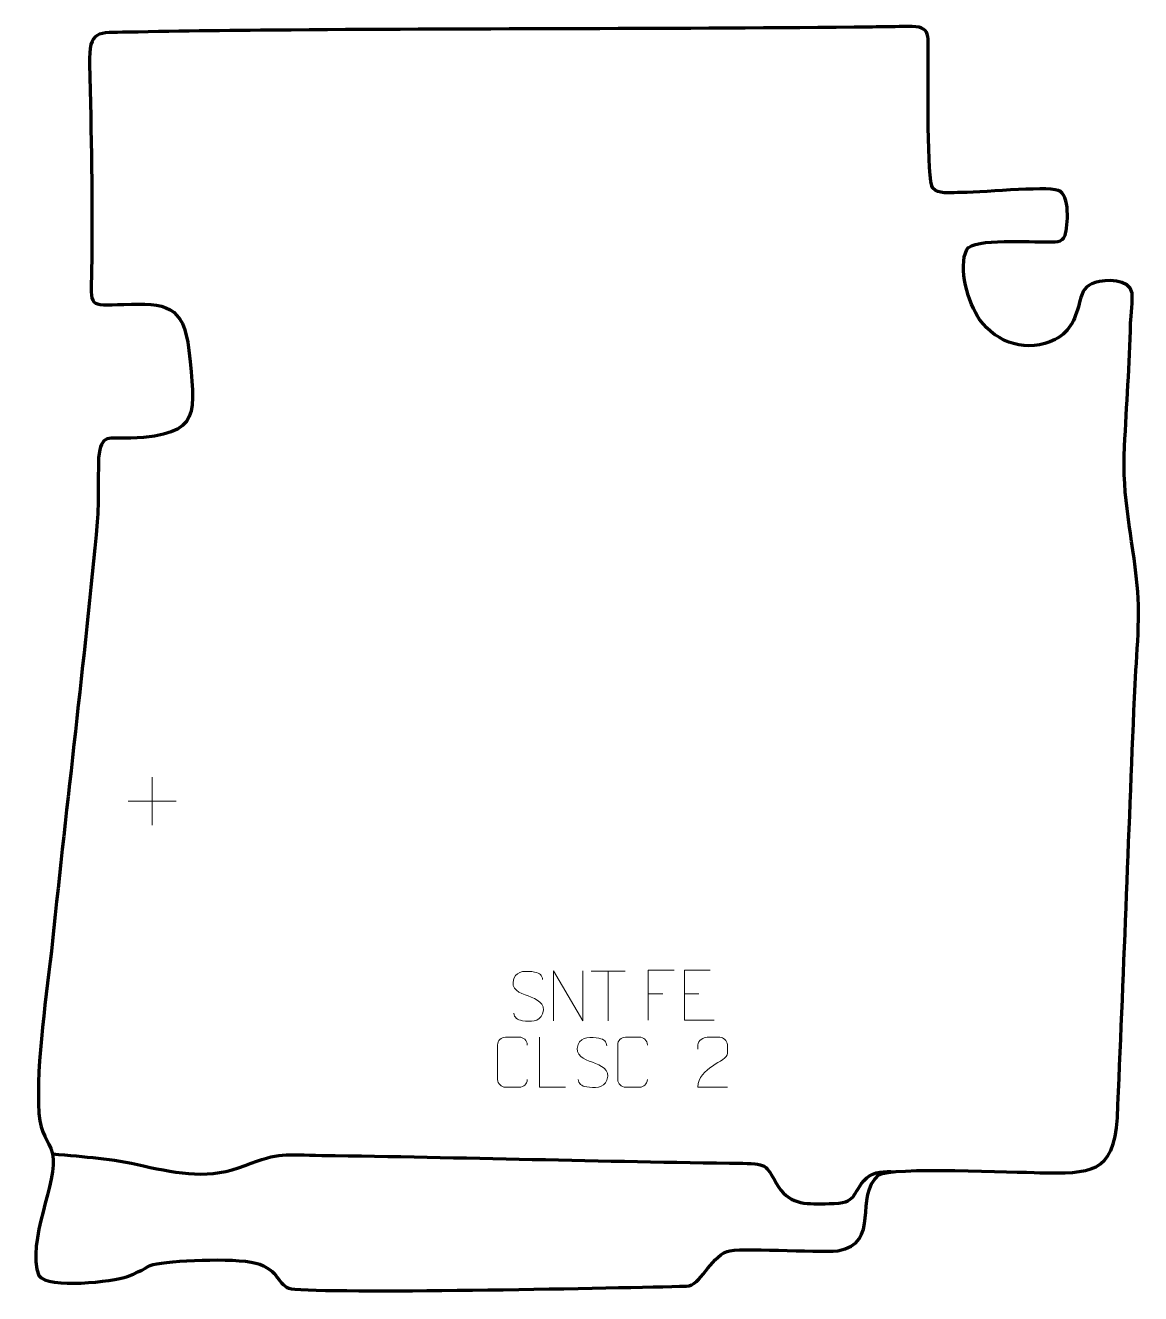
# Model space of a CAD drawing. Header units: millimetres. Extents: x -528 to 29, y 132 to 766.
import ezdxf

# ---------------------------------------------------------------- set-up
doc = ezdxf.new("R2010")
doc.units = ezdxf.units.MM
doc.header["$MEASUREMENT"] = 0
doc.layers.add('layer 2', color=7, linetype='Continuous')
doc.layers.add('layer 3', color=7, linetype='Continuous')

msp = doc.modelspace()

# ---------------------------------------------------------------- linework, layer by layer
at = {"layer": 'layer 2', "color": 250, "lineweight": 9}
for points in [[(-464.982, 390.2701), (-464.982, 390.2701), (-464.982, 366.2922), (-464.982, 366.2922)], [(-476.9709, 378.2811), (-476.9709, 378.2811), (-452.993, 378.2811), (-452.993, 378.2811)], [(-245.6405, 293.5071), (-245.6405, 293.5071), (-228.6533, 293.5071), (-228.6533, 293.5071)], [(-237.1467, 268.5771), (-237.1467, 268.5771), (-237.1467, 293.5306), (-237.1467, 293.5306)], [(-217.1469, 282.0538), (-217.1469, 282.0538), (-209.9788, 282.0538), (-209.9788, 282.0538)], [(-199.1244, 282.0538), (-199.1244, 282.0538), (-191.9563, 282.0538), (-191.9563, 282.0538)]]:
    msp.add_open_spline(points, degree=3, dxfattribs=at)
for points, knots in [([(-277.1468, 281.0539), (-281.3951, 282.5243), (-286.3032, 284.3201), (-284.2981, 289.8404), (-284.2981, 289.8404), (-282.7946, 293.9803), (-277.581, 293.5918), (-273.9774, 292.9907), (-273.9774, 292.9907), (-271.1168, 292.5135), (-270.2521, 291.3003), (-269.9415, 289.2162)], [0, 0, 0, 0, 0.25, 0.25, 0.25, 0.25, 0.5, 0.5, 0.5, 0.5, 1, 1, 1, 1]), ([(-264.4742, 268.5771), (-264.4742, 268.5771), (-264.4742, 293.5306), (-264.4742, 293.5306), (-264.4742, 293.5306), (-264.4742, 293.5306), (-249.8194, 268.5771), (-249.8194, 268.5771), (-249.8194, 268.5771), (-249.8194, 268.5771), (-249.8194, 293.5306), (-249.8194, 293.5306)], [0, 0, 0, 0, 0.25, 0.25, 0.25, 0.25, 0.5, 0.5, 0.5, 0.5, 1, 1, 1, 1]), ([(-204.2729, 293.9335), (-204.2729, 293.9335), (-217.1469, 293.9335), (-217.1469, 293.9335), (-217.1469, 293.9335), (-217.1469, 293.9335), (-217.1469, 268.9799), (-217.1469, 268.9799)], [0, 0, 0, 0, 0.33333333, 0.33333333, 0.33333333, 0.33333333, 1, 1, 1, 1]), ([(-186.2505, 293.9335), (-186.2505, 293.9335), (-199.1244, 293.9335), (-199.1244, 293.9335), (-199.1244, 293.9335), (-199.1244, 293.9335), (-199.1244, 268.9799), (-199.1244, 268.9799), (-199.1244, 268.9799), (-199.1244, 268.9799), (-184.2586, 268.9799), (-184.2586, 268.9799)], [0, 0, 0, 0, 0.25, 0.25, 0.25, 0.25, 0.5, 0.5, 0.5, 0.5, 1, 1, 1, 1]), ([(-277.1468, 281.0538), (-273.1282, 279.4071), (-268.0987, 277.5188), (-269.9327, 272.1585), (-269.9327, 272.1585), (-271.3925, 267.8921), (-276.3033, 268.1488), (-280.0294, 268.7035), (-280.0294, 268.7035), (-282.7794, 269.1133), (-284.0003, 270.3268), (-284.3783, 272.439)], [0, 0, 0, 0, 0.25, 0.25, 0.25, 0.25, 0.5, 0.5, 0.5, 0.5, 1, 1, 1, 1]), ([(-277.6006, 239.3234), (-277.7404, 237), (-279.4176, 235.5204), (-281.5653, 235.5096), (-281.5653, 235.5096), (-283.8972, 235.51), (-286.2291, 235.51), (-288.5606, 235.5096), (-288.5606, 235.5096), (-290.4856, 235.4042), (-292.4577, 237.2887), (-292.4465, 239.306), (-292.4465, 239.306), (-292.4461, 245.0761), (-292.4461, 250.8458), (-292.4465, 256.6151), (-292.4465, 256.6151), (-292.4423, 258.7532), (-290.6956, 260.4724), (-288.5432, 260.4589), (-288.5432, 260.4589), (-286.2175, 260.4589), (-283.8914, 260.4589), (-281.5653, 260.4589), (-281.5653, 260.4589), (-279.6187, 260.4944), (-277.6273, 259.0029), (-277.6006, 256.5653)], [0, 0, 0, 0, 0.125, 0.125, 0.125, 0.125, 0.25, 0.25, 0.25, 0.25, 0.375, 0.375, 0.375, 0.375, 0.5, 0.5, 0.5, 0.5, 0.625, 0.625, 0.625, 0.625, 0.75, 0.75, 0.75, 0.75, 1, 1, 1, 1]), ([(-258.5491, 235.5056), (-258.5491, 235.5056), (-271.4982, 235.5056), (-271.4982, 235.5056), (-271.4982, 235.5056), (-271.4982, 235.5056), (-271.4982, 260.4592), (-271.4982, 260.4592)], [0, 0, 0, 0, 0.33333333, 0.33333333, 0.33333333, 0.33333333, 1, 1, 1, 1]), ([(-245.0236, 247.9825), (-249.2719, 249.4529), (-254.18, 251.2487), (-252.1749, 256.769), (-252.1749, 256.769), (-250.6714, 260.9089), (-245.4578, 260.5204), (-241.8542, 259.9193), (-241.8542, 259.9193), (-238.9936, 259.4421), (-238.1289, 258.2289), (-237.8183, 256.1448)], [0, 0, 0, 0, 0.25, 0.25, 0.25, 0.25, 0.5, 0.5, 0.5, 0.5, 1, 1, 1, 1]), ([(-217.6006, 239.3234), (-217.7404, 237), (-219.4176, 235.5204), (-221.5653, 235.5096), (-221.5653, 235.5096), (-223.8972, 235.51), (-226.2291, 235.51), (-228.5606, 235.5096), (-228.5606, 235.5096), (-230.4856, 235.4042), (-232.4577, 237.2887), (-232.4465, 239.306), (-232.4465, 239.306), (-232.4461, 245.0761), (-232.4461, 250.8458), (-232.4465, 256.6151), (-232.4465, 256.6151), (-232.4423, 258.7532), (-230.6956, 260.4724), (-228.5432, 260.4589), (-228.5432, 260.4589), (-226.2175, 260.4589), (-223.8914, 260.4589), (-221.5653, 260.4589), (-221.5653, 260.4589), (-219.6187, 260.4944), (-217.6273, 259.0029), (-217.6006, 256.5653)], [0, 0, 0, 0, 0.125, 0.125, 0.125, 0.125, 0.25, 0.25, 0.25, 0.25, 0.375, 0.375, 0.375, 0.375, 0.5, 0.5, 0.5, 0.5, 0.625, 0.625, 0.625, 0.625, 0.75, 0.75, 0.75, 0.75, 1, 1, 1, 1]), ([(-177.6522, 235.4953), (-182.5666, 235.4956), (-187.481, 235.4956), (-192.3951, 235.4953), (-192.3951, 235.4953), (-192.3951, 245.4276), (-177.7441, 248.0688), (-177.6522, 252.3791), (-177.6522, 252.3791), (-177.6525, 253.8032), (-177.6525, 255.2269), (-177.6522, 256.6502), (-177.6522, 256.6502), (-177.6691, 258.7273), (-179.7919, 260.4521), (-181.4629, 260.4694), (-181.4629, 260.4694), (-183.5361, 260.469), (-185.609, 260.469), (-187.6814, 260.4694), (-187.6814, 260.4694), (-189.5035, 260.4859), (-192.3282, 258.6938), (-192.3951, 256.6002), (-192.3951, 256.6002), (-192.3951, 256.6002), (-192.3951, 254.5454), (-192.3951, 254.5454)], [0, 0, 0, 0, 0.125, 0.125, 0.125, 0.125, 0.25, 0.25, 0.25, 0.25, 0.375, 0.375, 0.375, 0.375, 0.5, 0.5, 0.5, 0.5, 0.625, 0.625, 0.625, 0.625, 0.75, 0.75, 0.75, 0.75, 1, 1, 1, 1]), ([(-245.0236, 247.9824), (-241.005, 246.3357), (-235.9755, 244.4474), (-237.8095, 239.0871), (-237.8095, 239.0871), (-239.2693, 234.8207), (-244.1801, 235.0774), (-247.9062, 235.6321), (-247.9062, 235.6321), (-250.6562, 236.0419), (-251.8771, 237.2554), (-252.2551, 239.3676)], [0, 0, 0, 0, 0.25, 0.25, 0.25, 0.25, 0.5, 0.5, 0.5, 0.5, 1, 1, 1, 1])]:
    msp.add_open_spline(points, degree=3, knots=knots, dxfattribs=at)
at = {"layer": 'layer 2', "color": 142, "lineweight": 158}
msp.add_open_spline([(-514.818, 202.1872), (-498.2687, 200.6459), (-485.747, 200.0605), (-469.2801, 196.1866), (-469.2801, 196.1866), (-451.3911, 192.3408), (-436.1564, 189.335), (-418.5949, 196.3971), (-418.5949, 196.3971), (-401.5046, 203.2698), (-398.5247, 201.6772), (-380.1959, 201.4566), (-380.1959, 201.4566), (-310.1132, 200.5082), (-240.0924, 198.4007), (-169.9798, 197.5166), (-169.9798, 197.5166), (-156.8857, 197.3515), (-158.4537, 196.0528), (-152.1408, 185.7563), (-152.1408, 185.7563), (-145.6929, 176.2696), (-137.5206, 177.2532), (-126.8415, 177.3429), (-126.8415, 177.3429), (-111.6737, 177.4703), (-116.4125, 182.212), (-107.9846, 190.1761), (-107.9846, 190.1761), (-104.4363, 193.5291), (-98.7537, 193.4416), (-94.1508, 193.2891)], degree=3, knots=[0, 0, 0, 0, 0.11111111, 0.11111111, 0.11111111, 0.11111111, 0.22222222, 0.22222222, 0.22222222, 0.22222222, 0.33333333, 0.33333333, 0.33333333, 0.33333333, 0.44444444, 0.44444444, 0.44444444, 0.44444444, 0.55555556, 0.55555556, 0.55555556, 0.55555556, 0.66666667, 0.66666667, 0.66666667, 0.66666667, 0.77777778, 0.77777778, 0.77777778, 0.77777778, 1, 1, 1, 1], dxfattribs=at)
at = {"layer": 'layer 3', "color": 242, "lineweight": 158}
msp.add_open_spline([(-90.0019, 765.1459), (-75.458, 765.696), (-77.3944, 762.5222), (-77.3199, 748.9346), (-77.3199, 748.9346), (-77.2723, 740.2415), (-78.044, 687.7241), (-74.9508, 684.3541), (-74.9508, 684.3541), (-72.1754, 681.3302), (-67.018, 682.246), (-62.7497, 682.1611), (-62.7497, 682.1611), (-52.5573, 682.0435), (-18.8728, 685.4566), (-12.3436, 683.3082), (-12.3436, 683.3082), (-6.2476, 681.3023), (-7.5039, 665.5904), (-8.9323, 660.7867), (-8.9323, 660.7867), (-10.0231, 657.1183), (-14.558, 657.6305), (-18.0535, 657.5439), (-18.0535, 657.5439), (-25.0672, 657.4479), (-54.6943, 659.5147), (-58.0425, 653.8491), (-58.0425, 653.8491), (-62.4462, 644.6755), (-57.3163, 626.8864), (-51.6083, 618.8858), (-51.6083, 618.8858), (-42.8807, 606.6525), (-27.6099, 602.1435), (-13.898, 608.8865), (-13.898, 608.8865), (-5.8478, 612.8453), (-3.5465, 620.148), (-1.5061, 628.0861), (-1.5061, 628.0861), (-0.1807, 633.2428), (0.9962, 635.3756), (6.0876, 637.3229), (6.0876, 637.3229), (11.0237, 638.8553), (23.3696, 639.4719), (24.5269, 632.0025), (24.5269, 632.0025), (25.0116, 628.8739), (24.0042, 620.7479), (23.8323, 617.1157), (23.8323, 617.1157), (23.2204, 596.2054), (21.8703, 576.1703), (20.7442, 555.3677), (20.7442, 555.3677), (19.4667, 528.9912), (24.6336, 511.1313), (27.154, 485.9842), (27.154, 485.9842), (28.8246, 469.3163), (26.4562, 447.2522), (25.7335, 430.0023), (25.7335, 430.0023), (22.8103, 360.0721), (20.3241, 290.0905), (17.1779, 220.1757), (17.1779, 220.1757), (15.5167, 192.0129), (3.3717, 192.4679), (-21.5951, 192.8096), (-21.5951, 192.8096), (-33.3093, 193.0599), (-96.1804, 195.7789), (-101.899, 191.7284), (-101.899, 191.7284), (-114.7608, 181.0749), (-100.5039, 157.5846), (-122.4764, 153.8325), (-122.4764, 153.8325), (-133.558, 152.7193), (-172.1631, 155.723), (-177.771, 153.517), (-177.771, 153.517), (-186.6417, 150.0276), (-190.8962, 136.3481), (-198.1398, 136.1685), (-198.1398, 136.1685), (-230.8306, 135.3581), (-364.7802, 132.4198), (-393.7662, 134.6709), (-393.7662, 134.6709), (-402.9337, 135.3829), (-400.1418, 142.7954), (-411.305, 147.0977), (-411.305, 147.0977), (-420.2777, 150.5558), (-451.6095, 149.1846), (-462.724, 147.2987), (-462.724, 147.2987), (-467.9036, 146.4197), (-468.6471, 144.1968), (-477.3177, 141.0524), (-477.3177, 141.0524), (-484.6971, 138.3762), (-516.9092, 134.649), (-521.6076, 141.457), (-521.6076, 141.457), (-528.3866, 157.8448), (-511.647, 189.5066), (-514.818, 202.1872), (-514.818, 202.1872), (-516.7592, 209.9498), (-520.7261, 211.3633), (-521.6438, 222.4241), (-521.6438, 222.4241), (-523.1611, 248.7876), (-517.5457, 281.7063), (-514.7955, 308.5293), (-514.7955, 308.5293), (-507.6167, 378.2444), (-498.9936, 448.0867), (-492.4383, 517.8044), (-492.4383, 517.8044), (-491.5759, 528.7318), (-492.2011, 538.9379), (-491.7589, 549.6903), (-491.7589, 549.6903), (-490.4143, 562.1946), (-487.2103, 559.2532), (-475.6295, 559.5563), (-475.6295, 559.5563), (-439.5223, 561.1315), (-443.7463, 572.1303), (-446.6754, 603.5634), (-446.6754, 603.5634), (-449.3439, 626.1642), (-458.3264, 627.0153), (-479.1472, 626.3997), (-479.1472, 626.3997), (-497.2615, 625.8641), (-495.6583, 624.6764), (-495.3223, 643.1379), (-495.3223, 643.1379), (-494.7646, 677.8448), (-495.5336, 711.593), (-496.3201, 746.2424), (-496.3201, 746.2424), (-496.7178, 763.7623), (-492.147, 761.939), (-477.1831, 762.2679), (-477.1831, 762.2679), (-449.846, 762.8687), (-422.9577, 763.1508), (-395.627, 763.3665), (-395.627, 763.3665), (-298.8468, 764.155), (-201.9403, 763.7592), (-105.2009, 764.8669), (-105.2009, 764.8669), (-100.1501, 764.9247), (-95.049, 764.9644), (-90.0019, 765.1459)], degree=3, knots=[0, 0, 0, 0, 0.02380952, 0.02380952, 0.02380952, 0.02380952, 0.04761905, 0.04761905, 0.04761905, 0.04761905, 0.07142857, 0.07142857, 0.07142857, 0.07142857, 0.0952381, 0.0952381, 0.0952381, 0.0952381, 0.11904762, 0.11904762, 0.11904762, 0.11904762, 0.14285714, 0.14285714, 0.14285714, 0.14285714, 0.16666667, 0.16666667, 0.16666667, 0.16666667, 0.19047619, 0.19047619, 0.19047619, 0.19047619, 0.21428571, 0.21428571, 0.21428571, 0.21428571, 0.23809524, 0.23809524, 0.23809524, 0.23809524, 0.26190476, 0.26190476, 0.26190476, 0.26190476, 0.28571429, 0.28571429, 0.28571429, 0.28571429, 0.30952381, 0.30952381, 0.30952381, 0.30952381, 0.33333333, 0.33333333, 0.33333333, 0.33333333, 0.35714286, 0.35714286, 0.35714286, 0.35714286, 0.38095238, 0.38095238, 0.38095238, 0.38095238, 0.4047619, 0.4047619, 0.4047619, 0.4047619, 0.42857143, 0.42857143, 0.42857143, 0.42857143, 0.45238095, 0.45238095, 0.45238095, 0.45238095, 0.47619048, 0.47619048, 0.47619048, 0.47619048, 0.5, 0.5, 0.5, 0.5, 0.52380952, 0.52380952, 0.52380952, 0.52380952, 0.54761905, 0.54761905, 0.54761905, 0.54761905, 0.57142857, 0.57142857, 0.57142857, 0.57142857, 0.5952381, 0.5952381, 0.5952381, 0.5952381, 0.61904762, 0.61904762, 0.61904762, 0.61904762, 0.64285714, 0.64285714, 0.64285714, 0.64285714, 0.66666667, 0.66666667, 0.66666667, 0.66666667, 0.69047619, 0.69047619, 0.69047619, 0.69047619, 0.71428571, 0.71428571, 0.71428571, 0.71428571, 0.73809524, 0.73809524, 0.73809524, 0.73809524, 0.76190476, 0.76190476, 0.76190476, 0.76190476, 0.78571429, 0.78571429, 0.78571429, 0.78571429, 0.80952381, 0.80952381, 0.80952381, 0.80952381, 0.83333333, 0.83333333, 0.83333333, 0.83333333, 0.85714286, 0.85714286, 0.85714286, 0.85714286, 0.88095238, 0.88095238, 0.88095238, 0.88095238, 0.9047619, 0.9047619, 0.9047619, 0.9047619, 0.92857143, 0.92857143, 0.92857143, 0.92857143, 0.95238095, 0.95238095, 0.95238095, 0.95238095, 1, 1, 1, 1], dxfattribs=at)

doc.saveas('drawing.dxf')
